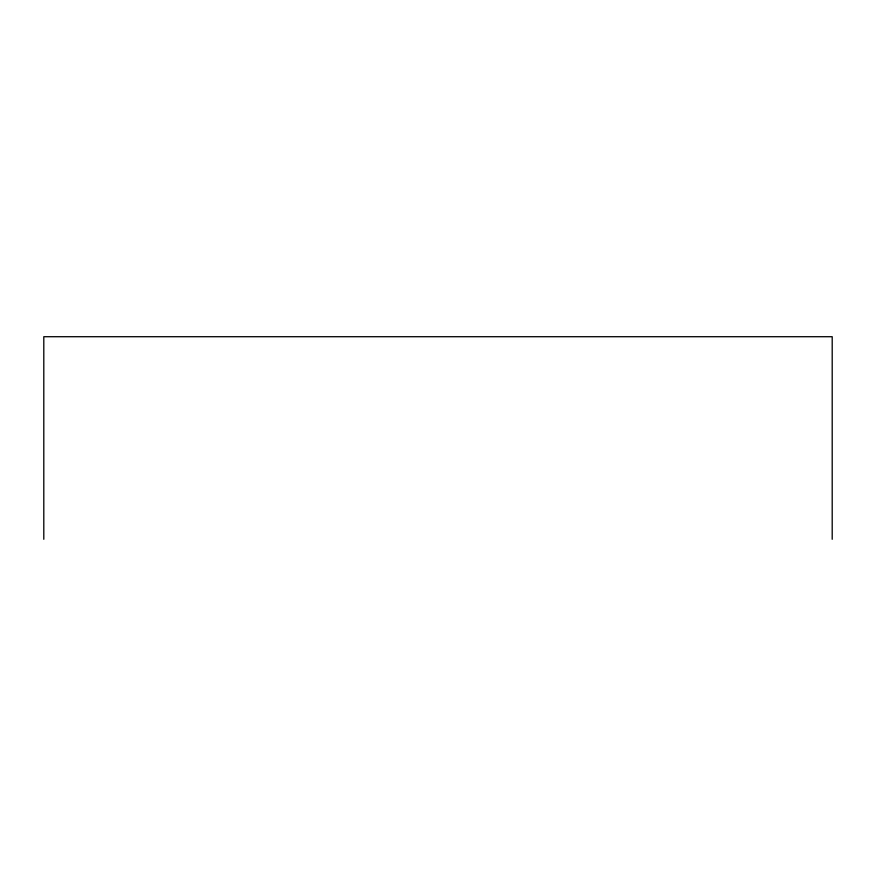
<?xml version="1.0" encoding="UTF-8"?>
<svg xmlns="http://www.w3.org/2000/svg" width="876" height="876" viewBox="0 0 876 876"><rect width="100%" height="100%" fill="white"/><g stroke="black" fill="none" stroke-linecap="round" stroke-linejoin="round"><path stroke-width="1.31" d="M832.2 539.288L832.2 336.712L43.8 336.712L43.8 539.288"/></g></svg>
